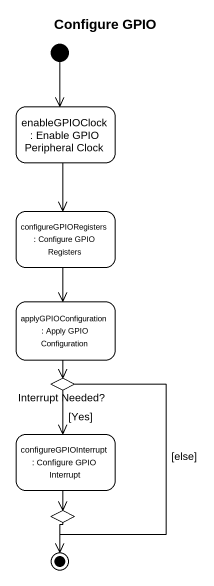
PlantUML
@startuml
title Configure GPIO
hide empty description
state "enableGPIOClock : Enable GPIO Peripheral Clock" as enableGPIOClock
state "configureGPIORegisters : Configure GPIO Registers" as configureGPIORegisters
state "applyGPIOConfiguration : Apply GPIO Configuration" as applyGPIOConfiguration
state "Interrupt Needed?" as Interrupt_Needed <<choice>>
state "configureGPIOInterrupt : Configure GPIO Interrupt" as configureGPIOInterrupt
state choice1 <<choice>>
[*] --> enableGPIOClock
enableGPIOClock --> configureGPIORegisters
configureGPIORegisters --> applyGPIOConfiguration
applyGPIOConfiguration --> Interrupt_Needed
Interrupt_Needed --> configureGPIOInterrupt : [Yes]
configureGPIOInterrupt --> choice1
Interrupt_Needed --> [*] : [else]
choice1 --> [*]
@enduml
